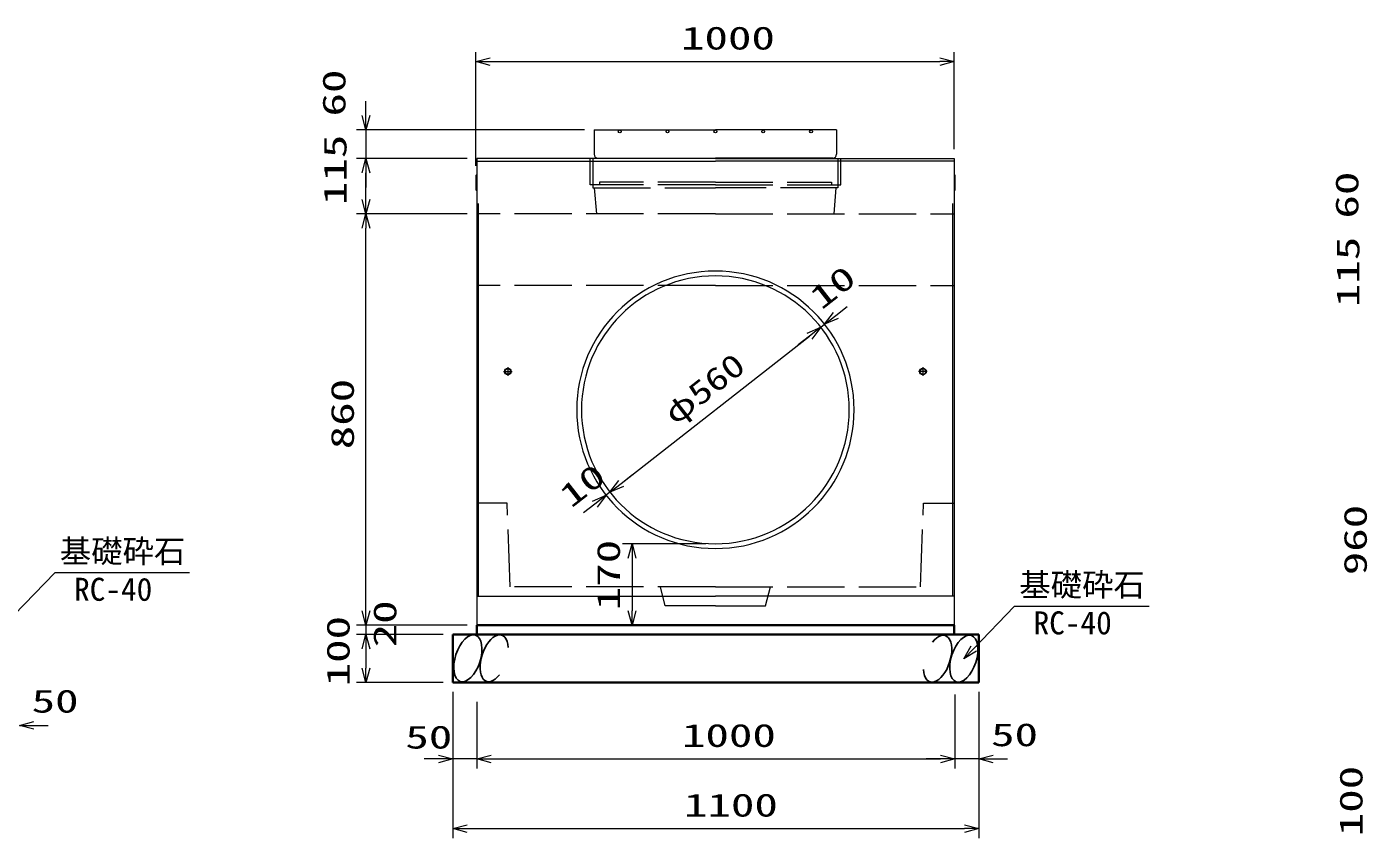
# Model space of a CAD drawing. Units: millimetres on the paper. Extents: x 0 to 841, y 0 to 594.
# Drawn here: x 239.8 to 379.9, y 198.2 to 283 of the extents above; entities that cross this region are included whole.
import ezdxf
from ezdxf.enums import TextEntityAlignment as Align

# ---------------------------------------------------------------- set-up
doc = ezdxf.new("R2010")
doc.units = ezdxf.units.MM
doc.linetypes.add('DASHED', pattern=[7.5, 6, -1.5])
for name, color, linetype, lineweight in [('0-B', 1, 'Continuous', 13), ('D-STR-DIM（寸法）', 7, 'Continuous', 13), ('D-STR-DIM（寸法）2', 7, 'Continuous', 13), ('D-STR-HTXT(基礎砕石-旗)', 7, 'Continuous', 13), ('D-STR-STRF(グリ)', 7, 'Continuous', 25), ('D-STR（構造物）', 1, 'Continuous', 35), ('製品', 1, 'Continuous', 13), ('ｸﾞﾚｰﾁﾝｸﾞ', 1, 'Continuous', 13)]:
    doc.layers.add(name, color=color, linetype=linetype, lineweight=lineweight)
doc.styles.add('ＭＳ ゴシック', font='')
doc.styles.get('ＭＳ ゴシック').set_extended_font_data('MS Gothic')

# ---------------------------------------------------------------- blocks, each defined once
blk = doc.blocks.new('_Open30')
at = {"color": 7, "linetype": 'Continuous', "lineweight": 13}
for p, q in [((-1, 0.2679), (0, 0)), ((0, 0), (-1, -0.2679)), ((0, 0), (-1, 0))]:
    blk.add_line(p, q, dxfattribs=at)

msp = doc.modelspace()

# ---------------------------------------------------------------- linework, layer by layer
at = {"layer": '0-B'}
for radius, start, end in [(14.5, 90, 270), (14, 90, 270), (14.5, 270, 90), (14, 270, 90)]:
    msp.add_arc((311.776, 242.98), radius, start, end, dxfattribs=at)
at = {"layer": 'D-STR-DIM（寸法）'}
for p, q in [((275.243, 221.98), (275.243, 223.48)), ((283.325, 220.48), (274.243, 220.48)), ((275.243, 220.48), (275.243, 219.48)), ((283.325, 219.48), (274.243, 219.48)), ((283.325, 219.48), (274.243, 219.48)), ((275.243, 217.98), (275.243, 216.48)), ((275.243, 217.98), (275.243, 215.98)), ((283.325, 214.48), (274.243, 214.48)), ((336.825, 213.209), (336.825, 205.477)), ((336.825, 213.209), (336.825, 205.477)), ((339.325, 213.209), (339.325, 205.477)), ((286.825, 212.462), (286.825, 205.477)), ((286.825, 211.462), (286.825, 205.477)), ((240.516, 209.986), (242.016, 209.986)), ((286.825, 206.477), (284.325, 206.477)), ((288.325, 206.477), (289.825, 206.477)), ((288.325, 206.477), (335.325, 206.477)), ((335.325, 206.477), (333.825, 206.477)), ((339.325, 206.477), (336.825, 206.477)), ((340.825, 206.477), (342.325, 206.477))]:
    msp.add_line(p, q, dxfattribs=at)
at = {"layer": 'D-STR-DIM（寸法）2'}
for p, q in [((284.325, 213.209), (284.325, 205.477)), ((286.825, 211.462), (286.825, 205.477)), ((282.825, 206.477), (281.325, 206.477)), ((286.825, 206.477), (284.325, 206.477)), ((288.325, 206.477), (289.825, 206.477))]:
    msp.add_line(p, q, dxfattribs=at)
at = {"layer": 'D-STR-HTXT(基礎砕石-旗)'}
for points in [[(256.808, 225.941), (242.704, 225.941), (238.481, 221.547)], [(357.117, 222.431), (343.013, 222.431), (338.79, 218.038)]]:
    msp.add_lwpolyline(points, dxfattribs=at)
at = {"layer": 'D-STR-STRF(グリ)'}
for centre, major_axis in [((285.901, 217.003), (0.79, 2.421)), ((337.75, 216.956), (-0.79, -2.421))]:
    msp.add_ellipse(centre, major_axis=major_axis, ratio=0.5139, dxfattribs=at)
for centre, start_param, end_param in [((288.641, 217.003), 5.3575563, 10.3750652), ((335.01, 216.956), 2.2159636, 7.2334726)]:
    msp.add_ellipse(centre, major_axis=(0.79, 2.421), ratio=0.5139, start_param=start_param, end_param=end_param, dxfattribs=at)
at = {"layer": 'D-STR（構造物）', "lineweight": 13}
for p, q in [((286.726, 268.485), (286.726, 280.383)), ((336.725, 270.235), (336.725, 280.383)), ((288.226, 279.383), (335.225, 279.383)), ((275.243, 273.735), (275.243, 275.235)), ((298.101, 272.235), (274.243, 272.235)), ((275.243, 272.235), (275.243, 269.235)), ((285.826, 269.235), (274.243, 269.235)), ((285.826, 269.235), (274.243, 269.235)), ((275.243, 264.98), (275.243, 267.735)), ((275.243, 267.735), (275.243, 266.235)), ((285.826, 263.48), (274.243, 263.48)), ((285.826, 263.48), (274.243, 263.48)), ((275.243, 221.98), (275.243, 261.98)), ((324.376, 252.84), (325.557, 253.765)), ((322.801, 251.608), (323.195, 251.916)), ((301.931, 235.276), (321.62, 250.683)), ((321.62, 250.683), (320.438, 249.759)), ((301.931, 235.276), (303.113, 236.201)), ((300.75, 234.352), (300.356, 234.044)), ((299.175, 233.119), (297.994, 232.195)), ((310.776, 228.98), (302.059, 228.98)), ((303.059, 227.48), (303.059, 221.98)), ((285.825, 220.48), (274.243, 220.48)), ((310.775, 220.48), (302.059, 220.48)), ((284.325, 213.48), (284.325, 198.194)), ((339.325, 213.48), (339.325, 198.194)), ((285.825, 199.194), (337.825, 199.194))]:
    msp.add_line(p, q, dxfattribs=at)
at = {"layer": 'D-STR（構造物）'}
for p, q in [((311.775, 220.48), (286.825, 220.48)), ((286.825, 220.48), (286.825, 219.48)), ((286.825, 220.48), (336.726, 220.48)), ((311.775, 220.48), (336.726, 220.48)), ((336.726, 220.48), (336.726, 219.48)), ((284.325, 219.48), (339.325, 219.48)), ((284.325, 219.48), (284.325, 214.48)), ((284.325, 219.48), (339.325, 219.48)), ((339.325, 219.48), (339.325, 214.48)), ((284.325, 214.48), (339.325, 214.48))]:
    msp.add_line(p, q, dxfattribs=at)
at = {"layer": '製品'}
for p, q in [((286.826, 269.235), (286.825, 220.48)), ((311.776, 269.235), (286.826, 269.235)), ((311.775, 269.235), (336.725, 269.235)), ((336.725, 269.235), (336.726, 220.48)), ((286.826, 268.985), (311.776, 268.985)), ((336.725, 268.985), (311.776, 268.985)), ((286.826, 267.585), (286.726, 267.485)), ((286.726, 267.485), (286.726, 265.985)), ((336.725, 267.585), (336.825, 267.485)), ((336.825, 267.485), (336.825, 265.985)), ((286.726, 265.985), (286.826, 265.885)), ((336.825, 265.985), (336.725, 265.885)), ((286.976, 264.56), (286.976, 223.48)), ((336.575, 264.56), (336.575, 223.48)), ((289.626, 246.98), (290.526, 246.98)), ((290.076, 247.43), (290.076, 246.53)), ((333.925, 246.98), (333.025, 246.98)), ((333.475, 247.43), (333.475, 246.53)), ((286.825, 223.48), (311.776, 223.48)), ((336.726, 223.48), (311.776, 223.48)), ((286.825, 220.48), (311.775, 220.48)), ((286.825, 220.48), (311.776, 220.48)), ((336.726, 220.48), (311.776, 220.48)), ((336.726, 220.48), (311.776, 220.48))]:
    msp.add_line(p, q, dxfattribs=at)
at = {"layer": '製品', "linetype": 'DASHED'}
for p, q in [((299.376, 263.48), (299.147, 266.185)), ((324.176, 263.48), (324.404, 266.185)), ((311.776, 263.48), (286.826, 263.48)), ((311.776, 263.48), (336.725, 263.48)), ((311.776, 255.973), (286.826, 255.973)), ((311.776, 255.973), (336.725, 255.973)), ((290.007, 233.23), (286.825, 233.23)), ((290.326, 224.48), (290.007, 233.23)), ((333.226, 224.48), (333.544, 233.23)), ((333.544, 233.23), (336.726, 233.23)), ((311.776, 224.48), (290.326, 224.48)), ((306.525, 222.48), (306.025, 224.48)), ((311.776, 224.48), (333.226, 224.48)), ((317.026, 222.48), (317.526, 224.48)), ((311.776, 222.48), (306.525, 222.48)), ((311.776, 222.48), (317.026, 222.48))]:
    msp.add_line(p, q, dxfattribs=at)
at = {"layer": '製品'}
for centre, radius in [((290.076, 246.98), 0.35), ((290.076, 246.98), 0.3), ((333.475, 246.98), 0.35), ((333.475, 246.98), 0.3)]:
    msp.add_circle(centre, radius, dxfattribs=at)
at = {"layer": 'ｸﾞﾚｰﾁﾝｸﾞ'}
for p, q in [((299.101, 272.235), (311.776, 272.235)), ((299.101, 272.235), (299.101, 269.695)), ((324.45, 272.235), (311.776, 272.235)), ((324.45, 272.235), (324.45, 269.695)), ((299.511, 269.285), (311.776, 269.285)), ((324.04, 269.285), (311.776, 269.285))]:
    msp.add_line(p, q, dxfattribs=at)
at = {"layer": 'ｸﾞﾚｰﾁﾝｸﾞ', "linetype": 'DASHED'}
for p, q in [((298.675, 266.485), (298.675, 269.235)), ((298.976, 269.235), (298.976, 266.185)), ((324.576, 269.235), (324.576, 266.185)), ((324.876, 266.485), (324.876, 269.235)), ((311.776, 266.485), (298.675, 266.485)), ((299.643, 266.785), (299.643, 266.485)), ((311.776, 266.785), (299.643, 266.785)), ((311.776, 266.785), (323.908, 266.785)), ((311.776, 266.485), (324.876, 266.485)), ((323.908, 266.785), (323.908, 266.485)), ((298.976, 266.185), (311.776, 266.185)), ((324.576, 266.185), (311.776, 266.185))]:
    msp.add_line(p, q, dxfattribs=at)
at = {"layer": 'ｸﾞﾚｰﾁﾝｸﾞ'}
for centre in [(301.775, 272.085), (306.775, 272.085), (311.776, 272.085), (316.776, 272.085), (321.776, 272.085)]:
    msp.add_circle(centre, 0.15, dxfattribs=at)
for centre, start, end in [((299.511, 269.695), 180, 270), ((324.04, 269.695), 270, 360)]:
    msp.add_arc(centre, 0.41, start, end, dxfattribs=at)

# ---------------------------------------------------------------- block references
at = {"layer": 'D-STR-DIM（寸法）'}
for p, xscale, yscale, rotation in [((275.243, 220.48), 1.5, 1.5, 270), ((275.243, 219.48), 1.5, 1.5, 90), ((275.243, 219.48), 1.5, 1.5, 90), ((275.243, 214.48), 1.5, 1.5, 270), ((239.016, 209.986), 1.499999, 1.499999, 180), ((286.825, 206.477), 1.5, 1.5, 180), ((286.825, 206.477), 1.5, 1.5, 180), ((339.325, 206.477), 1.5, 1.5, 180)]:
    msp.add_blockref('_Open30', p, dxfattribs=dict(at, xscale=xscale, yscale=yscale, rotation=rotation))
at = {"layer": 'D-STR-DIM（寸法）', "xscale": 1.5, "yscale": 1.5}
msp.add_blockref('_Open30', (336.825, 206.477), dxfattribs=at)
msp.add_blockref('_Open30', (336.825, 206.477), dxfattribs=at)
at = {"layer": 'D-STR-DIM（寸法）2', "xscale": 1.5, "yscale": 1.5}
msp.add_blockref('_Open30', (284.325, 206.477), dxfattribs=at)
at = {"layer": 'D-STR-DIM（寸法）2', "xscale": 1.5, "yscale": 1.5, "rotation": 180}
msp.add_blockref('_Open30', (286.825, 206.477), dxfattribs=at)
at = {"layer": 'D-STR-HTXT(基礎砕石-旗)', "xscale": 1.5, "yscale": 1.5, "rotation": 226.12857}
msp.add_blockref('_Open30', (337.75, 216.956), dxfattribs=at)
at = {"layer": 'D-STR（構造物）', "xscale": 1.5, "yscale": 1.5}
for p, rotation in [((286.726, 279.383), 180), ((275.243, 272.235), 270), ((275.243, 269.235), 90), ((275.243, 269.235), 90), ((275.243, 263.48), 270), ((275.243, 263.48), 90), ((323.195, 251.916), 218.04545), ((322.801, 251.608), 38.04545), ((322.801, 251.608), 38.04545), ((300.75, 234.352), 218.04545), ((300.75, 234.352), 218.04545), ((300.356, 234.044), 38.04545), ((303.059, 228.98), 90), ((275.243, 220.48), 270), ((303.059, 220.48), 270), ((284.325, 199.194), 180)]:
    msp.add_blockref('_Open30', p, dxfattribs=dict(at, rotation=rotation))
for p in [(336.725, 279.383), (339.325, 199.194)]:
    msp.add_blockref('_Open30', p, dxfattribs=at)

# ---------------------------------------------------------------- texts
at = {"layer": 'D-STR-DIM（寸法）', "style": 'ＭＳ ゴシック', "width": 1.5}
for s, p in [('20', (279.144, 218.148)), ('100', (274.256, 214.068)), ('100', (380.15, 198.399))]:
    msp.add_text(s, height=2.405, rotation=90, dxfattribs=at).set_placement(p, align=Align.BOTTOM_LEFT)
for s, p in [('50', (240.29, 210.6)), ('1000', (308.284, 207.014)), ('50', (340.599, 207.091))]:
    msp.add_text(s, height=2.405, dxfattribs=at).set_placement(p, align=Align.BOTTOM_LEFT)
at = {"layer": 'D-STR-DIM（寸法）2', "style": 'ＭＳ ゴシック', "width": 1.5}
msp.add_text('50', height=2.405, dxfattribs=at).set_placement((279.362, 206.842), align=Align.BOTTOM_LEFT)
at = {"layer": 'D-STR-HTXT(基礎砕石-旗)', "style": 'ＭＳ ゴシック'}
for s, p in [('基礎砕石', (243.24, 226.275)), ('基礎砕石', (343.549, 222.766)), ('RC-40', (244.728, 222.29)), ('RC-40', (345.037, 218.78))]:
    msp.add_text(s, height=2.405, dxfattribs=at).set_placement(p, align=Align.BOTTOM_LEFT)
at = {"layer": 'D-STR（構造物）', "style": 'ＭＳ ゴシック', "width": 1.5}
for s, p in [('1000', (308.184, 279.921)), ('1100', (308.492, 199.731))]:
    msp.add_text(s, height=2.405, dxfattribs=at).set_placement(p, align=Align.BOTTOM_LEFT)
at = {"layer": 'D-STR（構造物）', "style": 'ＭＳ ゴシック'}
for s, rotation, width, p in [('60', 90, 1.5, (273.826, 273.643)), ('115', 90, 1.5, (273.935, 264.381)), ('60', 90, 1.5, (379.721, 262.974)), ('115', 90, 1.5, (379.83, 253.712)), ('10', 38.045, 1.5, (323.288, 252.768)), ('φ560', 38.045, 1.3, (307.999, 240.707)), ('860', 90, 1.5, (274.706, 238.855)), ('10', 38.045, 1.5, (297.123, 232.049)), ('960', 90, 1.5, (380.6, 225.686)), ('170', 90, 1.5, (302.521, 222.021))]:
    msp.add_text(s, height=2.405, rotation=rotation, dxfattribs=dict(at, width=width)).set_placement(p, align=Align.BOTTOM_LEFT)

doc.saveas('drawing.dxf')
